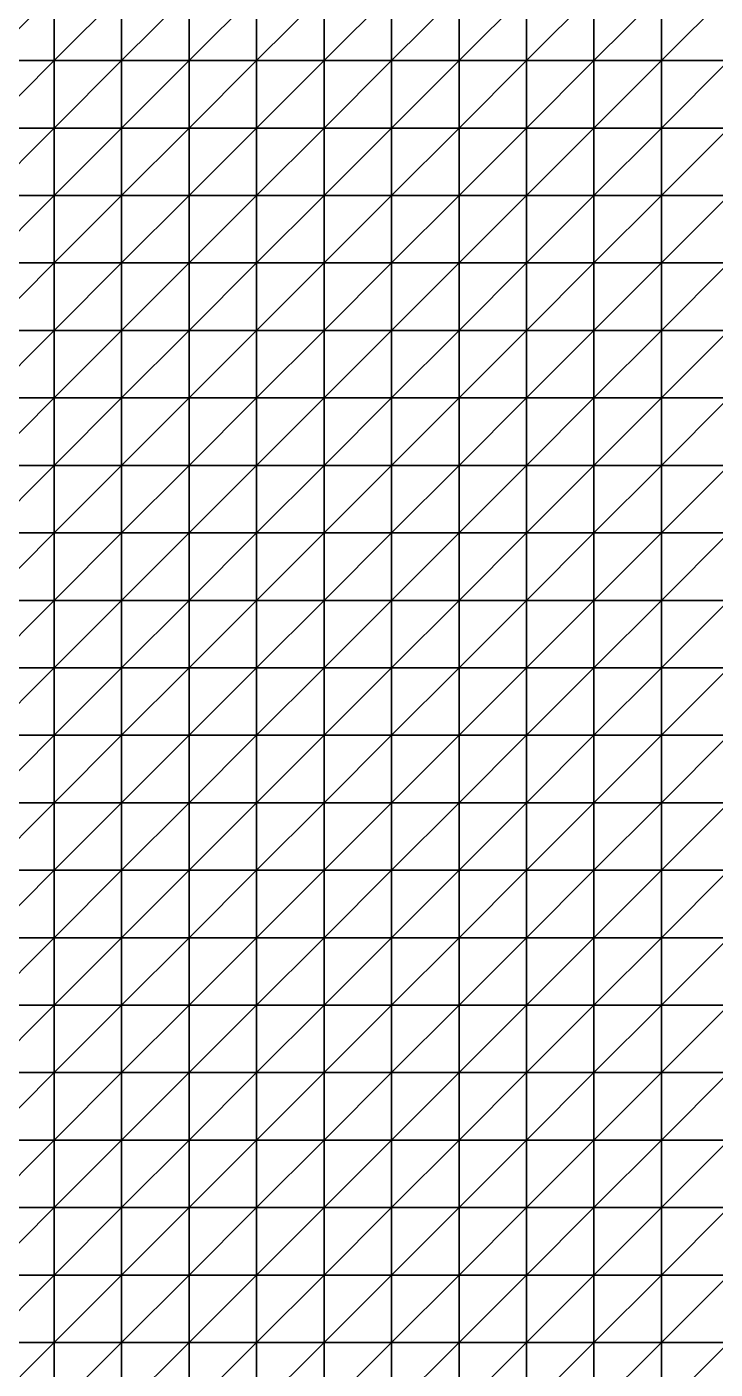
# Model space of a CAD drawing. Header units: metres. Extents: x 351000 to 353000, y 7455000 to 7457000.
# Drawn here: x 352489.9 to 352744.9, y 7455490.1 to 7455987.5 of the extents above; entities that cross this region are included whole.
import ezdxf

# ---------------------------------------------------------------- set-up
doc = ezdxf.new("R2010")
doc.units = ezdxf.units.M

msp = doc.modelspace()

# ---------------------------------------------------------------- linework, layer by layer
at = {"layer": 'BASE_OF_LEACHED_CAP_BOLC'}
for points in [[(352475, 7455975, 1267.26), (352500, 7455975, 1266.84), (352500, 7456000, 1263.18)], [(352475, 7455975, 1267.26), (352500, 7456000, 1263.18), (352475, 7456000, 1263.72)], [(352500, 7455975, 1266.84), (352525, 7455975, 1266.31), (352525, 7456000, 1262.69)], [(352500, 7455975, 1266.84), (352525, 7456000, 1262.69), (352500, 7456000, 1263.18)], [(352525, 7455975, 1266.31), (352550, 7455975, 1265.59), (352550, 7456000, 1262.27)], [(352525, 7455975, 1266.31), (352550, 7456000, 1262.27), (352525, 7456000, 1262.69)], [(352550, 7455975, 1265.59), (352575, 7455975, 1264.52), (352575, 7456000, 1261.79)], [(352550, 7455975, 1265.59), (352575, 7456000, 1261.79), (352550, 7456000, 1262.27)], [(352575, 7455975, 1264.52), (352600, 7455975, 1262.91), (352600, 7456000, 1261.04)], [(352575, 7455975, 1264.52), (352600, 7456000, 1261.04), (352575, 7456000, 1261.79)], [(352600, 7455975, 1262.91), (352625, 7455975, 1260.72), (352625, 7456000, 1259.9)], [(352600, 7455975, 1262.91), (352625, 7456000, 1259.9), (352600, 7456000, 1261.04)], [(352625, 7455975, 1260.72), (352650, 7455975, 1258.03), (352650, 7456000, 1258.37)], [(352625, 7455975, 1260.72), (352650, 7456000, 1258.37), (352625, 7456000, 1259.9)], [(352650, 7455975, 1258.03), (352675, 7455975, 1255.04), (352675, 7456000, 1256.55)], [(352650, 7455975, 1258.03), (352675, 7456000, 1256.55), (352650, 7456000, 1258.37)], [(352675, 7455975, 1255.04), (352700, 7455975, 1251.96), (352700, 7456000, 1254.58)], [(352675, 7455975, 1255.04), (352700, 7456000, 1254.58), (352675, 7456000, 1256.55)], [(352700, 7455975, 1251.96), (352725, 7455975, 1248.95), (352725, 7456000, 1252.49)], [(352700, 7455975, 1251.96), (352725, 7456000, 1252.49), (352700, 7456000, 1254.58)], [(352725, 7455975, 1248.95), (352750, 7455975, 1246.08), (352750, 7456000, 1250.27)], [(352725, 7455975, 1248.95), (352750, 7456000, 1250.27), (352725, 7456000, 1252.49)], [(352475, 7455950, 1270.38), (352500, 7455950, 1269.99), (352500, 7455975, 1266.84)], [(352475, 7455950, 1270.38), (352500, 7455975, 1266.84), (352475, 7455975, 1267.26)], [(352500, 7455950, 1269.99), (352525, 7455950, 1269.37), (352525, 7455975, 1266.31)], [(352500, 7455950, 1269.99), (352525, 7455975, 1266.31), (352500, 7455975, 1266.84)], [(352525, 7455950, 1269.37), (352550, 7455950, 1268.34), (352550, 7455975, 1265.59)], [(352525, 7455950, 1269.37), (352550, 7455975, 1265.59), (352525, 7455975, 1266.31)], [(352550, 7455950, 1268.34), (352575, 7455950, 1266.69), (352575, 7455975, 1264.52)], [(352550, 7455950, 1268.34), (352575, 7455975, 1264.52), (352550, 7455975, 1265.59)], [(352575, 7455950, 1266.69), (352600, 7455950, 1264.27), (352600, 7455975, 1262.91)], [(352575, 7455950, 1266.69), (352600, 7455975, 1262.91), (352575, 7455975, 1264.52)], [(352600, 7455950, 1264.27), (352625, 7455950, 1261.07), (352625, 7455975, 1260.72)], [(352600, 7455950, 1264.27), (352625, 7455975, 1260.72), (352600, 7455975, 1262.91)], [(352625, 7455950, 1261.07), (352650, 7455950, 1257.25), (352650, 7455975, 1258.03)], [(352625, 7455950, 1261.07), (352650, 7455975, 1258.03), (352625, 7455975, 1260.72)], [(352650, 7455950, 1257.25), (352675, 7455950, 1253.11), (352675, 7455975, 1255.04)], [(352650, 7455950, 1257.25), (352675, 7455975, 1255.04), (352650, 7455975, 1258.03)], [(352675, 7455950, 1253.11), (352700, 7455950, 1248.95), (352700, 7455975, 1251.96)], [(352675, 7455950, 1253.11), (352700, 7455975, 1251.96), (352675, 7455975, 1255.04)], [(352700, 7455950, 1248.95), (352725, 7455950, 1245.05), (352725, 7455975, 1248.95)], [(352700, 7455950, 1248.95), (352725, 7455975, 1248.95), (352700, 7455975, 1251.96)], [(352725, 7455950, 1245.05), (352750, 7455950, 1241.58), (352750, 7455975, 1246.08)], [(352725, 7455950, 1245.05), (352750, 7455975, 1246.08), (352725, 7455975, 1248.95)], [(352475, 7455925, 1272.65), (352500, 7455925, 1272.28), (352500, 7455950, 1269.99)], [(352475, 7455925, 1272.65), (352500, 7455950, 1269.99), (352475, 7455950, 1270.38)], [(352500, 7455925, 1272.28), (352525, 7455925, 1271.61), (352525, 7455950, 1269.37)], [(352500, 7455925, 1272.28), (352525, 7455950, 1269.37), (352500, 7455950, 1269.99)], [(352525, 7455925, 1271.61), (352550, 7455925, 1270.37), (352550, 7455950, 1268.34)], [(352525, 7455925, 1271.61), (352550, 7455950, 1268.34), (352525, 7455950, 1269.37)], [(352550, 7455925, 1270.37), (352575, 7455925, 1268.29), (352575, 7455950, 1266.69)], [(352550, 7455925, 1270.37), (352575, 7455950, 1266.69), (352550, 7455950, 1268.34)], [(352575, 7455925, 1268.29), (352600, 7455925, 1265.21), (352600, 7455950, 1264.27)], [(352575, 7455925, 1268.29), (352600, 7455950, 1264.27), (352575, 7455950, 1266.69)], [(352600, 7455925, 1265.21), (352625, 7455925, 1261.17), (352625, 7455950, 1261.07)], [(352600, 7455925, 1265.21), (352625, 7455950, 1261.07), (352600, 7455950, 1264.27)], [(352625, 7455925, 1261.17), (352650, 7455925, 1256.4), (352650, 7455950, 1257.25)], [(352625, 7455925, 1261.17), (352650, 7455950, 1257.25), (352625, 7455950, 1261.07)], [(352650, 7455925, 1256.4), (352675, 7455925, 1251.25), (352675, 7455950, 1253.11)], [(352650, 7455925, 1256.4), (352675, 7455950, 1253.11), (352650, 7455950, 1257.25)], [(352675, 7455925, 1251.25), (352700, 7455925, 1246.16), (352700, 7455950, 1248.95)], [(352675, 7455925, 1251.25), (352700, 7455950, 1248.95), (352675, 7455950, 1253.11)], [(352700, 7455925, 1246.16), (352725, 7455925, 1241.48), (352725, 7455950, 1245.05)], [(352700, 7455925, 1246.16), (352725, 7455950, 1245.05), (352700, 7455950, 1248.95)], [(352725, 7455925, 1241.48), (352750, 7455925, 1237.51), (352750, 7455950, 1241.58)], [(352725, 7455925, 1241.48), (352750, 7455950, 1241.58), (352725, 7455950, 1245.05)], [(352475, 7455900, 1273.94), (352500, 7455900, 1273.65), (352500, 7455925, 1272.28)], [(352475, 7455900, 1273.94), (352500, 7455925, 1272.28), (352475, 7455925, 1272.65)], [(352500, 7455900, 1273.65), (352525, 7455900, 1273.05), (352525, 7455925, 1271.61)], [(352500, 7455900, 1273.65), (352525, 7455925, 1271.61), (352500, 7455925, 1272.28)], [(352525, 7455900, 1273.05), (352550, 7455900, 1271.76), (352550, 7455925, 1270.37)], [(352525, 7455900, 1273.05), (352550, 7455925, 1270.37), (352525, 7455925, 1271.61)], [(352550, 7455900, 1271.76), (352575, 7455900, 1269.45), (352575, 7455925, 1268.29)], [(352550, 7455900, 1271.76), (352575, 7455925, 1268.29), (352550, 7455925, 1270.37)], [(352575, 7455900, 1269.45), (352600, 7455900, 1265.96), (352600, 7455925, 1265.21)], [(352575, 7455900, 1269.45), (352600, 7455925, 1265.21), (352575, 7455925, 1268.29)], [(352600, 7455900, 1265.96), (352625, 7455900, 1261.34), (352625, 7455925, 1261.17)], [(352600, 7455900, 1265.96), (352625, 7455925, 1261.17), (352600, 7455925, 1265.21)], [(352625, 7455900, 1261.34), (352650, 7455900, 1255.86), (352650, 7455925, 1256.4)], [(352625, 7455900, 1261.34), (352650, 7455925, 1256.4), (352625, 7455925, 1261.17)], [(352650, 7455900, 1255.86), (352675, 7455900, 1249.97), (352675, 7455925, 1251.25)], [(352650, 7455900, 1255.86), (352675, 7455925, 1251.25), (352650, 7455925, 1256.4)], [(352675, 7455900, 1249.97), (352700, 7455900, 1244.15), (352700, 7455925, 1246.16)], [(352675, 7455900, 1249.97), (352700, 7455925, 1246.16), (352675, 7455925, 1251.25)], [(352700, 7455900, 1244.15), (352725, 7455900, 1238.88), (352725, 7455925, 1241.48)], [(352700, 7455900, 1244.15), (352725, 7455925, 1241.48), (352700, 7455925, 1246.16)], [(352725, 7455900, 1238.88), (352750, 7455900, 1234.54), (352750, 7455925, 1237.51)], [(352725, 7455900, 1238.88), (352750, 7455925, 1237.51), (352725, 7455925, 1241.48)], [(352475, 7455875, 1274.36), (352500, 7455875, 1274.26), (352500, 7455900, 1273.65)], [(352475, 7455875, 1274.36), (352500, 7455900, 1273.65), (352475, 7455900, 1273.94)], [(352500, 7455875, 1274.26), (352525, 7455875, 1273.87), (352525, 7455900, 1273.05)], [(352500, 7455875, 1274.26), (352525, 7455900, 1273.05), (352500, 7455900, 1273.65)], [(352525, 7455875, 1273.87), (352550, 7455875, 1272.72), (352550, 7455900, 1271.76)], [(352525, 7455875, 1273.87), (352550, 7455900, 1271.76), (352525, 7455900, 1273.05)], [(352550, 7455875, 1272.72), (352575, 7455875, 1270.43), (352575, 7455900, 1269.45)], [(352550, 7455875, 1272.72), (352575, 7455900, 1269.45), (352550, 7455900, 1271.76)], [(352575, 7455875, 1270.43), (352600, 7455875, 1266.79), (352600, 7455900, 1265.96)], [(352575, 7455875, 1270.43), (352600, 7455900, 1265.96), (352575, 7455900, 1269.45)], [(352600, 7455875, 1266.79), (352625, 7455875, 1261.88), (352625, 7455900, 1261.34)], [(352600, 7455875, 1266.79), (352625, 7455900, 1261.34), (352600, 7455900, 1265.96)], [(352625, 7455875, 1261.88), (352650, 7455875, 1255.99), (352650, 7455900, 1255.86)], [(352625, 7455875, 1261.88), (352650, 7455900, 1255.86), (352625, 7455900, 1261.34)], [(352650, 7455875, 1255.99), (352675, 7455875, 1249.63), (352675, 7455900, 1249.97)], [(352650, 7455875, 1255.99), (352675, 7455900, 1249.97), (352650, 7455900, 1255.86)], [(352675, 7455875, 1249.63), (352700, 7455875, 1243.36), (352700, 7455900, 1244.15)], [(352675, 7455875, 1249.63), (352700, 7455900, 1244.15), (352675, 7455900, 1249.97)], [(352700, 7455875, 1243.36), (352725, 7455875, 1237.72), (352725, 7455900, 1238.88)], [(352700, 7455875, 1243.36), (352725, 7455900, 1238.88), (352700, 7455900, 1244.15)], [(352725, 7455875, 1237.72), (352750, 7455875, 1233.14), (352750, 7455900, 1234.54)], [(352725, 7455875, 1237.72), (352750, 7455900, 1234.54), (352725, 7455900, 1238.88)], [(352475, 7455850, 1274.22), (352500, 7455850, 1274.42), (352500, 7455875, 1274.26)], [(352475, 7455850, 1274.22), (352500, 7455875, 1274.26), (352475, 7455875, 1274.36)], [(352500, 7455850, 1274.42), (352525, 7455850, 1274.38), (352525, 7455875, 1273.87)], [(352500, 7455850, 1274.42), (352525, 7455875, 1273.87), (352500, 7455875, 1274.26)], [(352525, 7455850, 1274.38), (352550, 7455850, 1273.54), (352550, 7455875, 1272.72)], [(352525, 7455850, 1274.38), (352550, 7455875, 1272.72), (352525, 7455875, 1273.87)], [(352550, 7455850, 1273.54), (352575, 7455850, 1271.46), (352575, 7455875, 1270.43)], [(352550, 7455850, 1273.54), (352575, 7455875, 1270.43), (352550, 7455875, 1272.72)], [(352575, 7455850, 1271.46), (352600, 7455850, 1267.91), (352600, 7455875, 1266.79)], [(352575, 7455850, 1271.46), (352600, 7455875, 1266.79), (352575, 7455875, 1270.43)], [(352600, 7455850, 1267.91), (352625, 7455850, 1262.98), (352625, 7455875, 1261.88)], [(352600, 7455850, 1267.91), (352625, 7455875, 1261.88), (352600, 7455875, 1266.79)], [(352625, 7455850, 1262.98), (352650, 7455850, 1256.98), (352650, 7455875, 1255.99)], [(352625, 7455850, 1262.98), (352650, 7455875, 1255.99), (352625, 7455875, 1261.88)], [(352650, 7455850, 1256.98), (352675, 7455850, 1250.46), (352675, 7455875, 1249.63)], [(352650, 7455850, 1256.98), (352675, 7455875, 1249.63), (352650, 7455875, 1255.99)], [(352675, 7455850, 1250.46), (352700, 7455850, 1244.02), (352700, 7455875, 1243.36)], [(352675, 7455850, 1250.46), (352700, 7455875, 1243.36), (352675, 7455875, 1249.63)], [(352700, 7455850, 1244.02), (352725, 7455850, 1238.22), (352725, 7455875, 1237.72)], [(352700, 7455850, 1244.02), (352725, 7455875, 1237.72), (352700, 7455875, 1243.36)], [(352725, 7455850, 1238.22), (352750, 7455850, 1233.56), (352750, 7455875, 1233.14)], [(352725, 7455850, 1238.22), (352750, 7455875, 1233.14), (352725, 7455875, 1237.72)], [(352475, 7455825, 1273.95), (352500, 7455825, 1274.53), (352500, 7455850, 1274.42)], [(352475, 7455825, 1273.95), (352500, 7455850, 1274.42), (352475, 7455850, 1274.22)], [(352500, 7455825, 1274.53), (352525, 7455825, 1274.92), (352525, 7455850, 1274.38)], [(352500, 7455825, 1274.53), (352525, 7455850, 1274.38), (352500, 7455850, 1274.42)], [(352525, 7455825, 1274.92), (352550, 7455825, 1274.47), (352550, 7455850, 1273.54)], [(352525, 7455825, 1274.92), (352550, 7455850, 1273.54), (352525, 7455850, 1274.38)], [(352550, 7455825, 1274.47), (352575, 7455825, 1272.72), (352575, 7455850, 1271.46)], [(352550, 7455825, 1274.47), (352575, 7455850, 1271.46), (352550, 7455850, 1273.54)], [(352575, 7455825, 1272.72), (352600, 7455825, 1269.43), (352600, 7455850, 1267.91)], [(352575, 7455825, 1272.72), (352600, 7455850, 1267.91), (352575, 7455850, 1271.46)], [(352600, 7455825, 1269.43), (352625, 7455825, 1264.68), (352625, 7455850, 1262.98)], [(352600, 7455825, 1269.43), (352625, 7455850, 1262.98), (352600, 7455850, 1267.91)], [(352625, 7455825, 1264.68), (352650, 7455825, 1258.83), (352650, 7455850, 1256.98)], [(352625, 7455825, 1264.68), (352650, 7455850, 1256.98), (352625, 7455850, 1262.98)], [(352650, 7455825, 1258.83), (352675, 7455825, 1252.43), (352675, 7455850, 1250.46)], [(352650, 7455825, 1258.83), (352675, 7455850, 1250.46), (352650, 7455850, 1256.98)], [(352675, 7455825, 1252.43), (352700, 7455825, 1246.08), (352700, 7455850, 1244.02)], [(352675, 7455825, 1252.43), (352700, 7455850, 1244.02), (352675, 7455850, 1250.46)], [(352700, 7455825, 1246.08), (352725, 7455825, 1240.37), (352725, 7455850, 1238.22)], [(352700, 7455825, 1246.08), (352725, 7455850, 1238.22), (352700, 7455850, 1244.02)], [(352725, 7455825, 1240.37), (352750, 7455825, 1235.77), (352750, 7455850, 1233.56)], [(352725, 7455825, 1240.37), (352750, 7455850, 1233.56), (352725, 7455850, 1238.22)], [(352475, 7455800, 1273.96), (352500, 7455800, 1274.93), (352500, 7455825, 1274.53)], [(352475, 7455800, 1273.96), (352500, 7455825, 1274.53), (352475, 7455825, 1273.95)], [(352500, 7455800, 1274.93), (352525, 7455800, 1275.73), (352525, 7455825, 1274.92)], [(352500, 7455800, 1274.93), (352525, 7455825, 1274.92), (352500, 7455825, 1274.53)], [(352525, 7455800, 1275.73), (352550, 7455800, 1275.66), (352550, 7455825, 1274.47)], [(352525, 7455800, 1275.73), (352550, 7455825, 1274.47), (352525, 7455825, 1274.92)], [(352550, 7455800, 1275.66), (352575, 7455800, 1274.25), (352575, 7455825, 1272.72)], [(352550, 7455800, 1275.66), (352575, 7455825, 1272.72), (352550, 7455825, 1274.47)], [(352575, 7455800, 1274.25), (352600, 7455800, 1271.28), (352600, 7455825, 1269.43)], [(352575, 7455800, 1274.25), (352600, 7455825, 1269.43), (352575, 7455825, 1272.72)], [(352600, 7455800, 1271.28), (352625, 7455800, 1266.85), (352625, 7455825, 1264.68)], [(352600, 7455800, 1271.28), (352625, 7455825, 1264.68), (352600, 7455825, 1269.43)], [(352625, 7455800, 1266.85), (352650, 7455800, 1261.34), (352650, 7455825, 1258.83)], [(352625, 7455800, 1266.85), (352650, 7455825, 1258.83), (352625, 7455825, 1264.68)], [(352650, 7455800, 1261.34), (352675, 7455800, 1255.28), (352675, 7455825, 1252.43)], [(352650, 7455800, 1261.34), (352675, 7455825, 1252.43), (352650, 7455825, 1258.83)], [(352675, 7455800, 1255.28), (352700, 7455800, 1249.28), (352700, 7455825, 1246.08)], [(352675, 7455800, 1255.28), (352700, 7455825, 1246.08), (352675, 7455825, 1252.43)], [(352700, 7455800, 1249.28), (352725, 7455800, 1243.86), (352725, 7455825, 1240.37)], [(352700, 7455800, 1249.28), (352725, 7455825, 1240.37), (352700, 7455825, 1246.08)], [(352725, 7455800, 1243.86), (352750, 7455800, 1239.49), (352750, 7455825, 1235.77)], [(352725, 7455800, 1243.86), (352750, 7455825, 1235.77), (352725, 7455825, 1240.37)], [(352475, 7455775, 1274.55), (352500, 7455775, 1275.85), (352500, 7455800, 1274.93)], [(352475, 7455775, 1274.55), (352500, 7455800, 1274.93), (352475, 7455800, 1273.96)], [(352500, 7455775, 1275.85), (352525, 7455775, 1276.93), (352525, 7455800, 1275.73)], [(352500, 7455775, 1275.85), (352525, 7455800, 1275.73), (352500, 7455800, 1274.93)], [(352525, 7455775, 1276.93), (352550, 7455775, 1277.13), (352550, 7455800, 1275.66)], [(352525, 7455775, 1276.93), (352550, 7455800, 1275.66), (352525, 7455800, 1275.73)], [(352550, 7455775, 1277.13), (352575, 7455775, 1275.96), (352575, 7455800, 1274.25)], [(352550, 7455775, 1277.13), (352575, 7455800, 1274.25), (352550, 7455800, 1275.66)], [(352575, 7455775, 1275.96), (352600, 7455775, 1273.27), (352600, 7455800, 1271.28)], [(352575, 7455775, 1275.96), (352600, 7455800, 1271.28), (352575, 7455800, 1274.25)], [(352600, 7455775, 1273.27), (352625, 7455775, 1269.2), (352625, 7455800, 1266.85)], [(352600, 7455775, 1273.27), (352625, 7455800, 1266.85), (352600, 7455800, 1271.28)], [(352625, 7455775, 1269.2), (352650, 7455775, 1264.13), (352650, 7455800, 1261.34)], [(352625, 7455775, 1269.2), (352650, 7455800, 1261.34), (352625, 7455800, 1266.85)], [(352650, 7455775, 1264.13), (352675, 7455775, 1258.59), (352675, 7455800, 1255.28)], [(352650, 7455775, 1264.13), (352675, 7455800, 1255.28), (352650, 7455800, 1261.34)], [(352675, 7455775, 1258.59), (352700, 7455775, 1253.14), (352700, 7455800, 1249.28)], [(352675, 7455775, 1258.59), (352700, 7455800, 1249.28), (352675, 7455800, 1255.28)], [(352700, 7455775, 1253.14), (352725, 7455775, 1248.24), (352725, 7455800, 1243.86)], [(352700, 7455775, 1253.14), (352725, 7455800, 1243.86), (352700, 7455800, 1249.28)], [(352725, 7455775, 1248.24), (352750, 7455775, 1244.25), (352750, 7455800, 1239.49)], [(352725, 7455775, 1248.24), (352750, 7455800, 1239.49), (352725, 7455800, 1243.86)], [(352475, 7455750, 1275.83), (352500, 7455750, 1277.33), (352500, 7455775, 1275.85)], [(352475, 7455750, 1275.83), (352500, 7455775, 1275.85), (352475, 7455775, 1274.55)], [(352500, 7455750, 1277.33), (352525, 7455750, 1278.51), (352525, 7455775, 1276.93)], [(352500, 7455750, 1277.33), (352525, 7455775, 1276.93), (352500, 7455775, 1275.85)], [(352525, 7455750, 1278.51), (352550, 7455750, 1278.74), (352550, 7455775, 1277.13)], [(352525, 7455750, 1278.51), (352550, 7455775, 1277.13), (352525, 7455775, 1276.93)], [(352550, 7455750, 1278.74), (352575, 7455750, 1277.62), (352575, 7455775, 1275.96)], [(352550, 7455750, 1278.74), (352575, 7455775, 1275.96), (352550, 7455775, 1277.13)], [(352575, 7455750, 1277.62), (352600, 7455750, 1275.08), (352600, 7455775, 1273.27)], [(352575, 7455750, 1277.62), (352600, 7455775, 1273.27), (352575, 7455775, 1275.96)], [(352600, 7455750, 1275.08), (352625, 7455750, 1271.32), (352625, 7455775, 1269.2)], [(352600, 7455750, 1275.08), (352625, 7455775, 1269.2), (352600, 7455775, 1273.27)], [(352625, 7455750, 1271.32), (352650, 7455750, 1266.73), (352650, 7455775, 1264.13)], [(352625, 7455750, 1271.32), (352650, 7455775, 1264.13), (352625, 7455775, 1269.2)], [(352650, 7455750, 1266.73), (352675, 7455750, 1261.84), (352675, 7455775, 1258.59)], [(352650, 7455750, 1266.73), (352675, 7455775, 1258.59), (352650, 7455775, 1264.13)], [(352675, 7455750, 1261.84), (352700, 7455750, 1257.11), (352700, 7455775, 1253.14)], [(352675, 7455750, 1261.84), (352700, 7455775, 1253.14), (352675, 7455775, 1258.59)], [(352700, 7455750, 1257.11), (352725, 7455750, 1252.93), (352725, 7455775, 1248.24)], [(352700, 7455750, 1257.11), (352725, 7455775, 1248.24), (352700, 7455775, 1253.14)], [(352725, 7455750, 1252.93), (352750, 7455750, 1249.51), (352750, 7455775, 1244.25)], [(352725, 7455750, 1252.93), (352750, 7455775, 1244.25), (352725, 7455775, 1248.24)], [(352475, 7455725, 1277.73), (352500, 7455725, 1279.25), (352500, 7455750, 1277.33)], [(352475, 7455725, 1277.73), (352500, 7455750, 1277.33), (352475, 7455750, 1275.83)], [(352500, 7455725, 1279.25), (352525, 7455725, 1280.27), (352525, 7455750, 1278.51)], [(352500, 7455725, 1279.25), (352525, 7455750, 1278.51), (352500, 7455750, 1277.33)], [(352525, 7455725, 1280.27), (352550, 7455725, 1280.26), (352550, 7455750, 1278.74)], [(352525, 7455725, 1280.27), (352550, 7455750, 1278.74), (352525, 7455750, 1278.51)], [(352550, 7455725, 1280.26), (352575, 7455725, 1278.95), (352575, 7455750, 1277.62)], [(352550, 7455725, 1280.26), (352575, 7455750, 1277.62), (352550, 7455750, 1278.74)], [(352575, 7455725, 1278.95), (352600, 7455725, 1276.36), (352600, 7455750, 1275.08)], [(352575, 7455725, 1278.95), (352600, 7455750, 1275.08), (352575, 7455750, 1277.62)], [(352600, 7455725, 1276.36), (352625, 7455725, 1272.79), (352625, 7455750, 1271.32)], [(352600, 7455725, 1276.36), (352625, 7455750, 1271.32), (352600, 7455750, 1275.08)], [(352625, 7455725, 1272.79), (352650, 7455725, 1268.68), (352650, 7455750, 1266.73)], [(352625, 7455725, 1272.79), (352650, 7455750, 1266.73), (352625, 7455750, 1271.32)], [(352650, 7455725, 1268.68), (352675, 7455725, 1264.51), (352675, 7455750, 1261.84)], [(352650, 7455725, 1268.68), (352675, 7455750, 1261.84), (352650, 7455750, 1266.73)], [(352675, 7455725, 1264.51), (352700, 7455725, 1260.65), (352700, 7455750, 1257.11)], [(352675, 7455725, 1264.51), (352700, 7455750, 1257.11), (352675, 7455750, 1261.84)], [(352700, 7455725, 1260.65), (352725, 7455725, 1257.36), (352725, 7455750, 1252.93)], [(352700, 7455725, 1260.65), (352725, 7455750, 1252.93), (352700, 7455750, 1257.11)], [(352725, 7455725, 1257.36), (352750, 7455725, 1254.72), (352750, 7455750, 1249.51)], [(352725, 7455725, 1257.36), (352750, 7455750, 1249.51), (352725, 7455750, 1252.93)], [(352475, 7455700, 1280.04), (352500, 7455700, 1281.37), (352500, 7455725, 1279.25)], [(352475, 7455700, 1280.04), (352500, 7455725, 1279.25), (352475, 7455725, 1277.73)], [(352500, 7455700, 1281.37), (352525, 7455700, 1281.97), (352525, 7455725, 1280.27)], [(352500, 7455700, 1281.37), (352525, 7455725, 1280.27), (352500, 7455725, 1279.25)], [(352525, 7455700, 1281.97), (352550, 7455700, 1281.43), (352550, 7455725, 1280.26)], [(352525, 7455700, 1281.97), (352550, 7455725, 1280.26), (352525, 7455725, 1280.27)], [(352550, 7455700, 1281.43), (352575, 7455700, 1279.65), (352575, 7455725, 1278.95)], [(352550, 7455700, 1281.43), (352575, 7455725, 1278.95), (352550, 7455725, 1280.26)], [(352575, 7455700, 1279.65), (352600, 7455700, 1276.8), (352600, 7455725, 1276.36)], [(352575, 7455700, 1279.65), (352600, 7455725, 1276.36), (352575, 7455725, 1278.95)], [(352600, 7455700, 1276.8), (352625, 7455700, 1273.29), (352625, 7455725, 1272.79)], [(352600, 7455700, 1276.8), (352625, 7455725, 1272.79), (352600, 7455725, 1276.36)], [(352625, 7455700, 1273.29), (352650, 7455700, 1269.6), (352650, 7455725, 1268.68)], [(352625, 7455700, 1273.29), (352650, 7455725, 1268.68), (352625, 7455725, 1272.79)], [(352650, 7455700, 1269.6), (352675, 7455700, 1266.17), (352675, 7455725, 1264.51)], [(352650, 7455700, 1269.6), (352675, 7455725, 1264.51), (352650, 7455725, 1268.68)], [(352675, 7455700, 1266.17), (352700, 7455700, 1263.3), (352700, 7455725, 1260.65)], [(352675, 7455700, 1266.17), (352700, 7455725, 1260.65), (352675, 7455725, 1264.51)], [(352700, 7455700, 1263.3), (352725, 7455700, 1261.07), (352725, 7455725, 1257.36)], [(352700, 7455700, 1263.3), (352725, 7455725, 1257.36), (352700, 7455725, 1260.65)], [(352725, 7455700, 1261.07), (352750, 7455700, 1259.39), (352750, 7455725, 1254.72)], [(352725, 7455700, 1261.07), (352750, 7455725, 1254.72), (352725, 7455725, 1257.36)], [(352475, 7455675, 1281.64), (352500, 7455675, 1279.72), (352500, 7455700, 1281.37)], [(352475, 7455675, 1281.64), (352500, 7455700, 1281.37), (352475, 7455700, 1280.04)], [(352500, 7455675, 1279.72), (352525, 7455675, 1280.23), (352525, 7455700, 1281.97)], [(352500, 7455675, 1279.72), (352525, 7455700, 1281.97), (352500, 7455700, 1281.37)], [(352525, 7455675, 1280.23), (352550, 7455675, 1282.01), (352550, 7455700, 1281.43)], [(352525, 7455675, 1280.23), (352550, 7455700, 1281.43), (352525, 7455700, 1281.97)], [(352550, 7455675, 1282.01), (352575, 7455675, 1279.5), (352575, 7455700, 1279.65)], [(352550, 7455675, 1282.01), (352575, 7455700, 1279.65), (352550, 7455700, 1281.43)], [(352575, 7455675, 1279.5), (352600, 7455675, 1276.18), (352600, 7455700, 1276.8)], [(352575, 7455675, 1279.5), (352600, 7455700, 1276.8), (352575, 7455700, 1279.65)], [(352600, 7455675, 1276.18), (352625, 7455675, 1272.58), (352625, 7455700, 1273.29)], [(352600, 7455675, 1276.18), (352625, 7455700, 1273.29), (352600, 7455700, 1276.8)], [(352625, 7455675, 1272.58), (352650, 7455675, 1269.24), (352650, 7455700, 1269.6)], [(352625, 7455675, 1272.58), (352650, 7455700, 1269.6), (352625, 7455700, 1273.29)], [(352650, 7455675, 1269.24), (352675, 7455675, 1266.56), (352675, 7455700, 1266.17)], [(352650, 7455675, 1269.24), (352675, 7455700, 1266.17), (352650, 7455700, 1269.6)], [(352675, 7455675, 1266.56), (352700, 7455675, 1264.74), (352700, 7455700, 1263.3)], [(352675, 7455675, 1266.56), (352700, 7455700, 1263.3), (352675, 7455700, 1266.17)], [(352700, 7455675, 1264.74), (352725, 7455675, 1263.7), (352725, 7455700, 1261.07)], [(352700, 7455675, 1264.74), (352725, 7455700, 1261.07), (352700, 7455700, 1263.3)], [(352725, 7455675, 1263.7), (352750, 7455675, 1263.16), (352750, 7455700, 1259.39)], [(352725, 7455675, 1263.7), (352750, 7455700, 1259.39), (352725, 7455700, 1261.07)], [(352475, 7455650, 1281.12), (352500, 7455650, 1278.77), (352500, 7455675, 1279.72)], [(352475, 7455650, 1281.12), (352500, 7455675, 1279.72), (352475, 7455675, 1281.64)], [(352500, 7455650, 1278.77), (352525, 7455650, 1278.88), (352525, 7455675, 1280.23)], [(352500, 7455650, 1278.77), (352525, 7455675, 1280.23), (352500, 7455675, 1279.72)], [(352525, 7455650, 1278.88), (352550, 7455650, 1281.22), (352550, 7455675, 1282.01)], [(352525, 7455650, 1278.88), (352550, 7455675, 1282.01), (352525, 7455675, 1280.23)], [(352550, 7455650, 1281.22), (352575, 7455650, 1278.42), (352575, 7455675, 1279.5)], [(352550, 7455650, 1281.22), (352575, 7455675, 1279.5), (352550, 7455675, 1282.01)], [(352575, 7455650, 1278.42), (352600, 7455650, 1274.46), (352600, 7455675, 1276.18)], [(352575, 7455650, 1278.42), (352600, 7455675, 1276.18), (352575, 7455675, 1279.5)], [(352600, 7455650, 1274.46), (352625, 7455650, 1270.64), (352625, 7455675, 1272.58)], [(352600, 7455650, 1274.46), (352625, 7455675, 1272.58), (352600, 7455675, 1276.18)], [(352625, 7455650, 1270.64), (352650, 7455650, 1267.56), (352650, 7455675, 1269.24)], [(352625, 7455650, 1270.64), (352650, 7455675, 1269.24), (352625, 7455675, 1272.58)], [(352650, 7455650, 1267.56), (352675, 7455650, 1265.61), (352675, 7455675, 1266.56)], [(352650, 7455650, 1267.56), (352675, 7455675, 1266.56), (352650, 7455675, 1269.24)], [(352675, 7455650, 1265.61), (352700, 7455650, 1264.85), (352700, 7455675, 1264.74)], [(352675, 7455650, 1265.61), (352700, 7455675, 1264.74), (352675, 7455675, 1266.56)], [(352700, 7455650, 1264.85), (352725, 7455650, 1265.07), (352725, 7455675, 1263.7)], [(352700, 7455650, 1264.85), (352725, 7455675, 1263.7), (352700, 7455675, 1264.74)], [(352725, 7455650, 1265.07), (352750, 7455650, 1265.79), (352750, 7455675, 1263.16)], [(352725, 7455650, 1265.07), (352750, 7455675, 1263.16), (352725, 7455675, 1263.7)], [(352475, 7455625, 1283.55), (352500, 7455625, 1280.96), (352500, 7455650, 1278.77)], [(352475, 7455625, 1283.55), (352500, 7455650, 1278.77), (352475, 7455650, 1281.12)], [(352500, 7455625, 1280.96), (352525, 7455625, 1280.26), (352525, 7455650, 1278.88)], [(352500, 7455625, 1280.96), (352525, 7455650, 1278.88), (352500, 7455650, 1278.77)], [(352525, 7455625, 1280.26), (352550, 7455625, 1280.87), (352550, 7455650, 1281.22)], [(352525, 7455625, 1280.26), (352550, 7455650, 1281.22), (352525, 7455650, 1278.88)], [(352550, 7455625, 1280.87), (352575, 7455625, 1276.43), (352575, 7455650, 1278.42)], [(352550, 7455625, 1280.87), (352575, 7455650, 1278.42), (352550, 7455650, 1281.22)], [(352575, 7455625, 1276.43), (352600, 7455625, 1271.72), (352600, 7455650, 1274.46)], [(352575, 7455625, 1276.43), (352600, 7455650, 1274.46), (352575, 7455650, 1278.42)], [(352600, 7455625, 1271.72), (352625, 7455625, 1267.58), (352625, 7455650, 1270.64)], [(352600, 7455625, 1271.72), (352625, 7455650, 1270.64), (352600, 7455650, 1274.46)], [(352625, 7455625, 1267.58), (352650, 7455625, 1264.69), (352650, 7455650, 1267.56)], [(352625, 7455625, 1267.58), (352650, 7455650, 1267.56), (352625, 7455650, 1270.64)], [(352650, 7455625, 1264.69), (352675, 7455625, 1263.4), (352675, 7455650, 1265.61)], [(352650, 7455625, 1264.69), (352675, 7455650, 1265.61), (352650, 7455650, 1267.56)], [(352675, 7455625, 1263.4), (352700, 7455625, 1263.68), (352700, 7455650, 1264.85)], [(352675, 7455625, 1263.4), (352700, 7455650, 1264.85), (352675, 7455650, 1265.61)], [(352700, 7455625, 1263.68), (352725, 7455625, 1265.17), (352725, 7455650, 1265.07)], [(352700, 7455625, 1263.68), (352725, 7455650, 1265.07), (352700, 7455650, 1264.85)], [(352725, 7455625, 1265.17), (352750, 7455625, 1267.21), (352750, 7455650, 1265.79)], [(352725, 7455625, 1265.17), (352750, 7455650, 1265.79), (352725, 7455650, 1265.07)], [(352475, 7455600, 1287.03), (352500, 7455600, 1285.09), (352500, 7455625, 1280.96)], [(352475, 7455600, 1287.03), (352500, 7455625, 1280.96), (352475, 7455625, 1283.55)], [(352500, 7455600, 1285.09), (352525, 7455600, 1283.42), (352525, 7455625, 1280.26)], [(352500, 7455600, 1285.09), (352525, 7455625, 1280.26), (352500, 7455625, 1280.96)], [(352525, 7455600, 1283.42), (352550, 7455600, 1279.17), (352550, 7455625, 1280.87)], [(352525, 7455600, 1283.42), (352550, 7455625, 1280.87), (352525, 7455625, 1280.26)], [(352550, 7455600, 1279.17), (352575, 7455600, 1273.66), (352575, 7455625, 1276.43)], [(352550, 7455600, 1279.17), (352575, 7455625, 1276.43), (352550, 7455625, 1280.87)], [(352575, 7455600, 1273.66), (352600, 7455600, 1268.16), (352600, 7455625, 1271.72)], [(352575, 7455600, 1273.66), (352600, 7455625, 1271.72), (352575, 7455625, 1276.43)], [(352600, 7455600, 1268.16), (352625, 7455600, 1263.66), (352625, 7455625, 1267.58)], [(352600, 7455600, 1268.16), (352625, 7455625, 1267.58), (352600, 7455625, 1271.72)], [(352625, 7455600, 1263.66), (352650, 7455600, 1260.88), (352650, 7455625, 1264.69)], [(352625, 7455600, 1263.66), (352650, 7455625, 1264.69), (352625, 7455625, 1267.58)], [(352650, 7455600, 1260.88), (352675, 7455600, 1260.17), (352675, 7455625, 1263.4)], [(352650, 7455600, 1260.88), (352675, 7455625, 1263.4), (352650, 7455625, 1264.69)], [(352675, 7455600, 1260.17), (352700, 7455600, 1261.42), (352700, 7455625, 1263.68)], [(352675, 7455600, 1260.17), (352700, 7455625, 1263.68), (352675, 7455625, 1263.4)], [(352700, 7455600, 1261.42), (352725, 7455600, 1264.11), (352725, 7455625, 1265.17)], [(352700, 7455600, 1261.42), (352725, 7455625, 1265.17), (352700, 7455625, 1263.68)], [(352725, 7455600, 1264.11), (352750, 7455600, 1267.43), (352750, 7455625, 1267.21)], [(352725, 7455600, 1264.11), (352750, 7455625, 1267.21), (352725, 7455625, 1265.17)], [(352475, 7455575, 1287.13), (352500, 7455575, 1286.06), (352500, 7455600, 1285.09)], [(352475, 7455575, 1287.13), (352500, 7455600, 1285.09), (352475, 7455600, 1287.03)], [(352500, 7455575, 1286.06), (352525, 7455575, 1282.44), (352525, 7455600, 1283.42)], [(352500, 7455575, 1286.06), (352525, 7455600, 1283.42), (352500, 7455600, 1285.09)], [(352525, 7455575, 1282.44), (352550, 7455575, 1276.86), (352550, 7455600, 1279.17)], [(352525, 7455575, 1282.44), (352550, 7455600, 1279.17), (352525, 7455600, 1283.42)], [(352550, 7455575, 1276.86), (352575, 7455575, 1270.34), (352575, 7455600, 1273.66)], [(352550, 7455575, 1276.86), (352575, 7455600, 1273.66), (352550, 7455600, 1279.17)], [(352575, 7455575, 1270.34), (352600, 7455575, 1264.08), (352600, 7455600, 1268.16)], [(352575, 7455575, 1270.34), (352600, 7455600, 1268.16), (352575, 7455600, 1273.66)], [(352600, 7455575, 1264.08), (352625, 7455575, 1259.2), (352625, 7455600, 1263.66)], [(352600, 7455575, 1264.08), (352625, 7455600, 1263.66), (352600, 7455600, 1268.16)], [(352625, 7455575, 1259.2), (352650, 7455575, 1256.48), (352650, 7455600, 1260.88)], [(352625, 7455575, 1259.2), (352650, 7455600, 1260.88), (352625, 7455600, 1263.66)], [(352650, 7455575, 1256.48), (352675, 7455575, 1256.26), (352675, 7455600, 1260.17)], [(352650, 7455575, 1256.48), (352675, 7455600, 1260.17), (352650, 7455600, 1260.88)], [(352675, 7455575, 1256.26), (352700, 7455575, 1258.35), (352700, 7455600, 1261.42)], [(352675, 7455575, 1256.26), (352700, 7455600, 1261.42), (352675, 7455600, 1260.17)], [(352700, 7455575, 1258.35), (352725, 7455575, 1262.1), (352725, 7455600, 1264.11)], [(352700, 7455575, 1258.35), (352725, 7455600, 1264.11), (352700, 7455600, 1261.42)], [(352725, 7455575, 1262.1), (352750, 7455575, 1266.6), (352750, 7455600, 1267.43)], [(352725, 7455575, 1262.1), (352750, 7455600, 1267.43), (352725, 7455600, 1264.11)], [(352475, 7455550, 1286.47), (352500, 7455550, 1285), (352500, 7455575, 1286.06)], [(352475, 7455550, 1286.47), (352500, 7455575, 1286.06), (352475, 7455575, 1287.13)], [(352500, 7455550, 1285), (352525, 7455550, 1280.6), (352525, 7455575, 1282.44)], [(352500, 7455550, 1285), (352525, 7455575, 1282.44), (352500, 7455575, 1286.06)], [(352525, 7455550, 1280.6), (352550, 7455550, 1274.09), (352550, 7455575, 1276.86)], [(352525, 7455550, 1280.6), (352550, 7455575, 1276.86), (352525, 7455575, 1282.44)], [(352550, 7455550, 1274.09), (352575, 7455550, 1266.69), (352575, 7455575, 1270.34)], [(352550, 7455550, 1274.09), (352575, 7455575, 1270.34), (352550, 7455575, 1276.86)], [(352575, 7455550, 1266.69), (352600, 7455550, 1259.76), (352600, 7455575, 1264.08)], [(352575, 7455550, 1266.69), (352600, 7455575, 1264.08), (352575, 7455575, 1270.34)], [(352600, 7455550, 1259.76), (352625, 7455550, 1254.55), (352625, 7455575, 1259.2)], [(352600, 7455550, 1259.76), (352625, 7455575, 1259.2), (352600, 7455575, 1264.08)], [(352625, 7455550, 1254.55), (352650, 7455550, 1251.88), (352650, 7455575, 1256.48)], [(352625, 7455550, 1254.55), (352650, 7455575, 1256.48), (352625, 7455575, 1259.2)], [(352650, 7455550, 1251.88), (352675, 7455550, 1252.05), (352675, 7455575, 1256.26)], [(352650, 7455550, 1251.88), (352675, 7455575, 1256.26), (352650, 7455575, 1256.48)], [(352675, 7455550, 1252.05), (352700, 7455550, 1254.81), (352700, 7455575, 1258.35)], [(352675, 7455550, 1252.05), (352700, 7455575, 1258.35), (352675, 7455575, 1256.26)], [(352700, 7455550, 1254.81), (352725, 7455550, 1259.44), (352725, 7455575, 1262.1)], [(352700, 7455550, 1254.81), (352725, 7455575, 1262.1), (352700, 7455575, 1258.35)], [(352725, 7455550, 1259.44), (352750, 7455550, 1264.93), (352750, 7455575, 1266.6)], [(352725, 7455550, 1259.44), (352750, 7455575, 1266.6), (352725, 7455575, 1262.1)], [(352475, 7455525, 1285.12), (352500, 7455525, 1283.31), (352500, 7455550, 1285)], [(352475, 7455525, 1285.12), (352500, 7455550, 1285), (352475, 7455550, 1286.47)], [(352500, 7455525, 1283.31), (352525, 7455525, 1278.27), (352525, 7455550, 1280.6)], [(352500, 7455525, 1283.31), (352525, 7455550, 1280.6), (352500, 7455550, 1285)], [(352525, 7455525, 1278.27), (352550, 7455525, 1271), (352550, 7455550, 1274.09)], [(352525, 7455525, 1278.27), (352550, 7455550, 1274.09), (352525, 7455550, 1280.6)], [(352550, 7455525, 1271), (352575, 7455525, 1262.9), (352575, 7455550, 1266.69)], [(352550, 7455525, 1271), (352575, 7455550, 1266.69), (352550, 7455550, 1274.09)], [(352575, 7455525, 1262.9), (352600, 7455525, 1255.48), (352600, 7455550, 1259.76)], [(352575, 7455525, 1262.9), (352600, 7455550, 1259.76), (352575, 7455550, 1266.69)], [(352600, 7455525, 1255.48), (352625, 7455525, 1250.04), (352625, 7455550, 1254.55)], [(352600, 7455525, 1255.48), (352625, 7455550, 1254.55), (352600, 7455550, 1259.76)], [(352625, 7455525, 1250.04), (352650, 7455525, 1247.42), (352650, 7455550, 1251.88)], [(352625, 7455525, 1250.04), (352650, 7455550, 1251.88), (352625, 7455550, 1254.55)], [(352650, 7455525, 1247.42), (352675, 7455525, 1247.9), (352675, 7455550, 1252.05)], [(352650, 7455525, 1247.42), (352675, 7455550, 1252.05), (352650, 7455550, 1251.88)], [(352675, 7455525, 1247.9), (352700, 7455525, 1251.18), (352700, 7455550, 1254.81)], [(352675, 7455525, 1247.9), (352700, 7455550, 1254.81), (352675, 7455550, 1252.05)], [(352700, 7455525, 1251.18), (352725, 7455525, 1256.45), (352725, 7455550, 1259.44)], [(352700, 7455525, 1251.18), (352725, 7455550, 1259.44), (352700, 7455550, 1254.81)], [(352725, 7455525, 1256.45), (352750, 7455525, 1262.67), (352750, 7455550, 1264.93)], [(352725, 7455525, 1256.45), (352750, 7455550, 1264.93), (352725, 7455550, 1259.44)], [(352475, 7455500, 1283.18), (352500, 7455500, 1281.05), (352500, 7455525, 1283.31)], [(352475, 7455500, 1283.18), (352500, 7455525, 1283.31), (352475, 7455525, 1285.12)], [(352500, 7455500, 1281.05), (352525, 7455500, 1275.5), (352525, 7455525, 1278.27)], [(352500, 7455500, 1281.05), (352525, 7455525, 1278.27), (352500, 7455525, 1283.31)], [(352525, 7455500, 1275.5), (352550, 7455500, 1267.69), (352550, 7455525, 1271)], [(352525, 7455500, 1275.5), (352550, 7455525, 1271), (352525, 7455525, 1278.27)], [(352550, 7455500, 1267.69), (352575, 7455500, 1259.14), (352575, 7455525, 1262.9)], [(352550, 7455500, 1267.69), (352575, 7455525, 1262.9), (352550, 7455525, 1271)], [(352575, 7455500, 1259.14), (352600, 7455500, 1251.45), (352600, 7455525, 1255.48)], [(352575, 7455500, 1259.14), (352600, 7455525, 1255.48), (352575, 7455525, 1262.9)], [(352600, 7455500, 1251.45), (352625, 7455500, 1245.93), (352625, 7455525, 1250.04)], [(352600, 7455500, 1251.45), (352625, 7455525, 1250.04), (352600, 7455525, 1255.48)], [(352625, 7455500, 1245.93), (352650, 7455500, 1243.43), (352650, 7455525, 1247.42)], [(352625, 7455500, 1245.93), (352650, 7455525, 1247.42), (352625, 7455525, 1250.04)], [(352650, 7455500, 1243.43), (352675, 7455500, 1244.17), (352675, 7455525, 1247.9)], [(352650, 7455500, 1243.43), (352675, 7455525, 1247.9), (352650, 7455525, 1247.42)], [(352675, 7455500, 1244.17), (352700, 7455500, 1247.79), (352700, 7455525, 1251.18)], [(352675, 7455500, 1244.17), (352700, 7455525, 1251.18), (352675, 7455525, 1247.9)], [(352700, 7455500, 1247.79), (352725, 7455500, 1253.47), (352725, 7455525, 1256.45)], [(352700, 7455500, 1247.79), (352725, 7455525, 1256.45), (352700, 7455525, 1251.18)], [(352725, 7455500, 1253.47), (352750, 7455500, 1260.13), (352750, 7455525, 1262.67)], [(352725, 7455500, 1253.47), (352750, 7455525, 1262.67), (352725, 7455525, 1256.45)], [(352475, 7455475, 1280.7), (352500, 7455475, 1278.27), (352500, 7455500, 1281.05)], [(352475, 7455475, 1280.7), (352500, 7455500, 1281.05), (352475, 7455500, 1283.18)], [(352500, 7455475, 1278.27), (352525, 7455475, 1272.35), (352525, 7455500, 1275.5)], [(352500, 7455475, 1278.27), (352525, 7455500, 1275.5), (352500, 7455500, 1281.05)], [(352525, 7455475, 1272.35), (352550, 7455475, 1264.22), (352550, 7455500, 1267.69)], [(352525, 7455475, 1272.35), (352550, 7455500, 1267.69), (352525, 7455500, 1275.5)], [(352550, 7455475, 1264.22), (352575, 7455475, 1255.5), (352575, 7455500, 1259.14)], [(352550, 7455475, 1264.22), (352575, 7455500, 1259.14), (352550, 7455500, 1267.69)], [(352575, 7455475, 1255.5), (352600, 7455475, 1247.81), (352600, 7455500, 1251.45)], [(352575, 7455475, 1255.5), (352600, 7455500, 1251.45), (352575, 7455500, 1259.14)], [(352600, 7455475, 1247.81), (352625, 7455475, 1242.44), (352625, 7455500, 1245.93)], [(352600, 7455475, 1247.81), (352625, 7455500, 1245.93), (352600, 7455500, 1251.45)], [(352625, 7455475, 1242.44), (352650, 7455475, 1240.17), (352650, 7455500, 1243.43)], [(352625, 7455475, 1242.44), (352650, 7455500, 1243.43), (352625, 7455500, 1245.93)], [(352650, 7455475, 1240.17), (352675, 7455475, 1241.15), (352675, 7455500, 1244.17)], [(352650, 7455475, 1240.17), (352675, 7455500, 1244.17), (352650, 7455500, 1243.43)], [(352675, 7455475, 1241.15), (352700, 7455475, 1244.97), (352700, 7455500, 1247.79)], [(352675, 7455475, 1241.15), (352700, 7455500, 1247.79), (352675, 7455500, 1244.17)], [(352700, 7455475, 1244.97), (352725, 7455475, 1250.81), (352725, 7455500, 1253.47)], [(352700, 7455475, 1244.97), (352725, 7455500, 1253.47), (352700, 7455500, 1247.79)], [(352725, 7455475, 1250.81), (352750, 7455475, 1257.61), (352750, 7455500, 1260.13)], [(352725, 7455475, 1250.81), (352750, 7455500, 1260.13), (352725, 7455500, 1253.47)]]:
    msp.add_3dface(points, dxfattribs=at)

doc.saveas('drawing.dxf')
